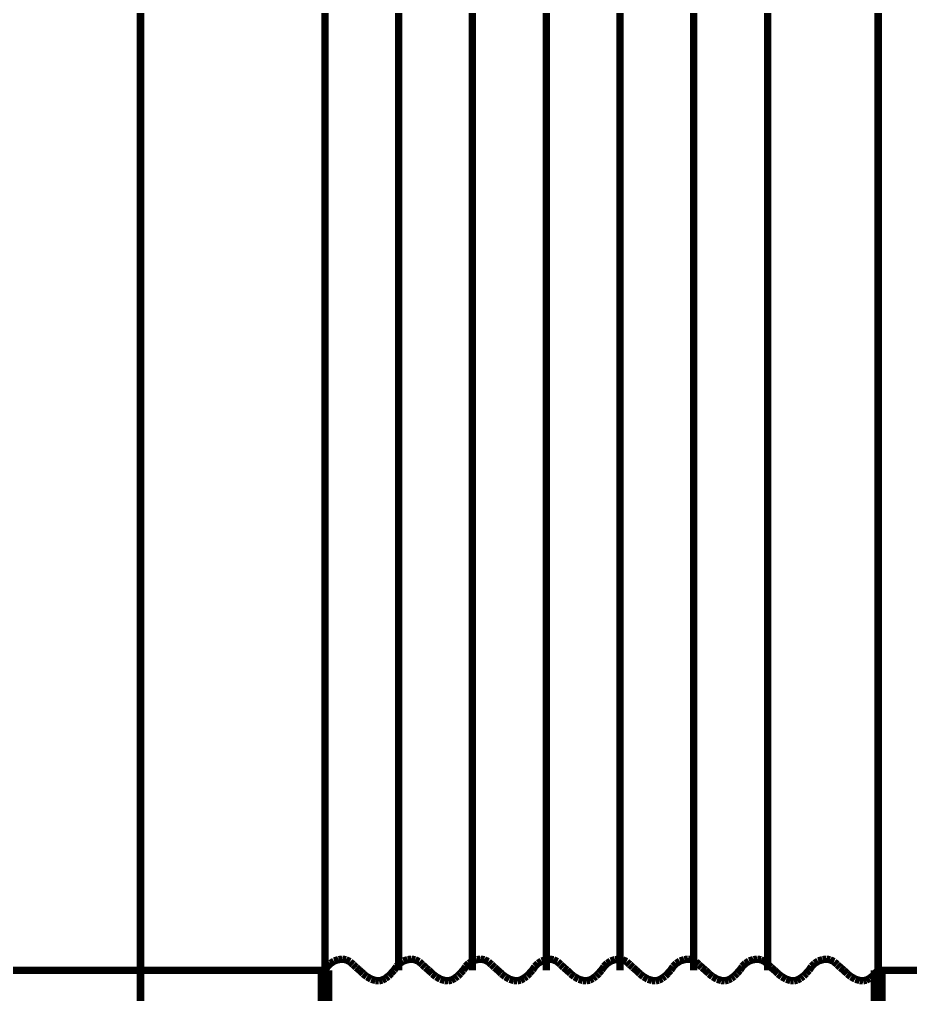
# Model space of a CAD drawing. Extents: x 94 to 452, y -72 to 1042.
# Drawn here: x 182.95 to 207.1, y 938.17 to 964.63 of the extents above; entities that cross this region are included whole.
import ezdxf

# ---------------------------------------------------------------- set-up
doc = ezdxf.new("R2010")
doc.units = 0
doc.header["$MEASUREMENT"] = 0
doc.layers.add('TREE_LAYER', color=7, linetype='Continuous')

msp = doc.modelspace()

# ---------------------------------------------------------------- linework, layer by layer
at = {"layer": 'TREE_LAYER'}
for points, const_width, elevation in [([(186.22612, 978.527106), (186.22612, 938.833945)], 0.2, 39.693161), ([(186.22612, 978.527106), (186.22612, 938.833945)], 0.2, 39.693161), ([(191.22612, 978.527106), (191.22612, 938.833945)], 0.2, 39.693161), ([(193.22612, 978.527106), (193.22612, 938.833945)], 0.2, 39.693161), ([(195.22612, 978.527106), (195.22612, 938.833945)], 0.2, 39.693161), ([(197.22612, 978.527106), (197.22612, 938.833945)], 0.2, 39.693161), ([(199.22612, 978.527106), (199.22612, 938.833945)], 0.2, 39.693161), ([(201.22612, 978.527106), (201.22612, 938.833945)], 0.2, 39.693161), ([(203.22612, 978.527106), (203.22612, 938.833945)], 0.2, 39.693161), ([(206.22612, 978.527106), (206.22612, 938.833945)], 0.2, 39.693161), ([(191.22612, 938.833945), (191.22612, 908.832322)], 0.4, 30.001623), ([(191.22612, 938.833945), (191.29448, 938.932903)], 0.2, 15), ([(191.292038, 938.935507), (191.377487, 939.018841)], 0.2, 15), ([(191.377487, 939.018841), (191.472702, 939.078737)], 0.2, 15), ([(191.477585, 939.083945), (191.592331, 939.120403)], 0.2, 15), ([(191.594772, 939.120403), (191.69487, 939.133424)], 0.2, 15), ([(191.69487, 939.133424), (191.802292, 939.117799)], 0.2, 15), ([(191.799851, 939.115195), (191.904831, 939.06832)], 0.2, 15), ([(191.909714, 939.060507), (191.987839, 938.990195)], 0.2, 15), ([(191.992722, 938.984987), (192.070847, 938.91207)], 0.2, 15), ([(192.07573, 938.906862), (192.16362, 938.833945)], 0.2, 15), ([(193.10112, 938.833945), (193.16948, 938.932903)], 0.2, 15), ([(193.167038, 938.935507), (193.22612, 938.993126)], 0.2, 15), ([(193.22612, 938.993126), (193.252487, 939.018841)], 0.2, 15), ([(193.252487, 939.018841), (193.347702, 939.078737)], 0.2, 15), ([(193.352585, 939.083945), (193.467331, 939.120403)], 0.2, 15), ([(193.469772, 939.120403), (193.56987, 939.133424)], 0.2, 15), ([(193.56987, 939.133424), (193.677292, 939.117799)], 0.2, 15), ([(193.674851, 939.115195), (193.779831, 939.06832)], 0.2, 15), ([(193.784714, 939.060507), (193.862839, 938.990195)], 0.2, 15), ([(193.867722, 938.984987), (193.945847, 938.91207)], 0.2, 15), ([(193.95073, 938.906862), (194.03862, 938.833945)], 0.2, 15), ([(194.97612, 938.833945), (195.04448, 938.932903)], 0.2, 15), ([(195.042038, 938.935507), (195.127487, 939.018841)], 0.2, 15), ([(195.127487, 939.018841), (195.222702, 939.078737)], 0.2, 15), ([(195.227585, 939.083945), (195.342331, 939.120403)], 0.2, 15), ([(195.344772, 939.120403), (195.44487, 939.133424)], 0.2, 15), ([(195.44487, 939.133424), (195.552292, 939.117799)], 0.2, 15), ([(195.549851, 939.115195), (195.654831, 939.06832)], 0.2, 15), ([(195.659714, 939.060507), (195.737839, 938.990195)], 0.2, 15), ([(195.742722, 938.984987), (195.820847, 938.91207)], 0.2, 15), ([(195.82573, 938.906862), (195.91362, 938.833945)], 0.2, 15), ([(196.85112, 938.833945), (196.91948, 938.932903)], 0.2, 15), ([(196.917038, 938.935507), (197.002487, 939.018841)], 0.2, 15), ([(197.002487, 939.018841), (197.097702, 939.078737)], 0.2, 15), ([(197.102585, 939.083945), (197.217331, 939.120403)], 0.2, 15), ([(197.219772, 939.120403), (197.22612, 939.121229)], 0.2, 15), ([(197.22612, 939.121229), (197.31987, 939.133424)], 0.2, 15), ([(197.31987, 939.133424), (197.427292, 939.117799)], 0.2, 15), ([(197.424851, 939.115195), (197.529831, 939.06832)], 0.2, 15), ([(197.534714, 939.060507), (197.612839, 938.990195)], 0.2, 15), ([(197.617722, 938.984987), (197.695847, 938.91207)], 0.2, 15), ([(197.70073, 938.906862), (197.78862, 938.833945)], 0.2, 15), ([(198.72612, 938.833945), (198.79448, 938.932903)], 0.2, 15), ([(198.792038, 938.935507), (198.877487, 939.018841)], 0.2, 15), ([(198.877487, 939.018841), (198.972702, 939.078737)], 0.2, 15), ([(198.977585, 939.083945), (199.092331, 939.120403)], 0.2, 15), ([(199.094772, 939.120403), (199.19487, 939.133424)], 0.2, 15), ([(199.19487, 939.133424), (199.22612, 939.128879)], 0.2, 15), ([(199.22612, 939.128879), (199.302292, 939.117799)], 0.2, 15), ([(199.299851, 939.115195), (199.404831, 939.06832)], 0.2, 15), ([(199.409714, 939.060507), (199.487839, 938.990195)], 0.2, 15), ([(199.492722, 938.984987), (199.570847, 938.91207)], 0.2, 15), ([(199.57573, 938.906862), (199.66362, 938.833945)], 0.2, 15), ([(200.60112, 938.833945), (200.66948, 938.932903)], 0.2, 15), ([(200.667038, 938.935507), (200.752487, 939.018841)], 0.2, 15), ([(200.752487, 939.018841), (200.847702, 939.078737)], 0.2, 15), ([(200.852585, 939.083945), (200.967331, 939.120403)], 0.2, 15), ([(200.969772, 939.120403), (201.06987, 939.133424)], 0.2, 15), ([(201.06987, 939.133424), (201.177292, 939.117799)], 0.2, 15), ([(201.174851, 939.115195), (201.22612, 939.092302)], 0.2, 15), ([(201.22612, 939.092302), (201.279831, 939.06832)], 0.2, 15), ([(201.284714, 939.060507), (201.362839, 938.990195)], 0.2, 15), ([(201.367722, 938.984987), (201.445847, 938.91207)], 0.2, 15), ([(201.45073, 938.906862), (201.53862, 938.833945)], 0.2, 15), ([(202.47612, 938.833945), (202.54448, 938.932903)], 0.2, 15), ([(202.542038, 938.935507), (202.627487, 939.018841)], 0.2, 15), ([(202.627487, 939.018841), (202.722702, 939.078737)], 0.2, 15), ([(202.727585, 939.083945), (202.842331, 939.120403)], 0.2, 15), ([(202.844772, 939.120403), (202.94487, 939.133424)], 0.2, 15), ([(202.94487, 939.133424), (203.052292, 939.117799)], 0.2, 15), ([(203.049851, 939.115195), (203.154831, 939.06832)], 0.2, 15), ([(203.159714, 939.060507), (203.22612, 939.000742)], 0.2, 15), ([(203.22612, 939.000742), (203.237839, 938.990195)], 0.2, 15), ([(203.242722, 938.984987), (203.320847, 938.91207)], 0.2, 15), ([(203.32573, 938.906862), (203.41362, 938.833945)], 0.2, 15), ([(204.35112, 938.833945), (204.41948, 938.932903)], 0.2, 15), ([(204.417038, 938.935507), (204.502487, 939.018841)], 0.2, 15), ([(204.502487, 939.018841), (204.597702, 939.078737)], 0.2, 15), ([(204.602585, 939.083945), (204.717331, 939.120403)], 0.2, 15), ([(204.719772, 939.120403), (204.81987, 939.133424)], 0.2, 15), ([(204.81987, 939.133424), (204.927292, 939.117799)], 0.2, 15), ([(204.924851, 939.115195), (205.029831, 939.06832)], 0.2, 15), ([(205.034714, 939.060507), (205.112839, 938.990195)], 0.2, 15), ([(205.117722, 938.984987), (205.195847, 938.91207)], 0.2, 15), ([(205.20073, 938.906862), (205.28862, 938.833945)], 0.2, 15), ([(206.22612, 938.833945), (206.22612, 908.832322)], 0.4, 30.001623), ([(166.22612, 938.833945), (186.22612, 938.833945)], 0.2, 20), ([(186.22612, 938.833945), (191.22612, 938.833945)], 0.2, 5), ([(186.22612, 938.833945), (186.22612, 908.832322)], 0.2, 30.001623), ([(186.22612, 938.833945), (186.22612, 908.832322)], 0.2, 30.001623), ([(192.16362, 938.833945), (192.261276, 938.742799)], 0.2, 15), ([(192.263718, 938.734987), (192.358933, 938.66207)], 0.2, 15), ([(192.366257, 938.656862), (192.47612, 938.594362)], 0.2, 15), ([(192.869187, 938.615195), (192.94487, 938.669882)], 0.2, 15), ([(192.952194, 938.675091), (193.022995, 938.745403)], 0.2, 15), ([(193.022995, 938.750612), (193.10112, 938.833945)], 0.2, 15), ([(194.03862, 938.833945), (194.136276, 938.742799)], 0.2, 15), ([(194.138718, 938.734987), (194.233933, 938.66207)], 0.2, 15), ([(194.241257, 938.656862), (194.35112, 938.594362)], 0.2, 15), ([(194.744187, 938.615195), (194.81987, 938.669882)], 0.2, 15), ([(194.827194, 938.675091), (194.897995, 938.745403)], 0.2, 15), ([(194.897995, 938.750612), (194.97612, 938.833945)], 0.2, 15), ([(195.91362, 938.833945), (196.011276, 938.742799)], 0.2, 15), ([(196.013718, 938.734987), (196.108933, 938.66207)], 0.2, 15), ([(196.116257, 938.656862), (196.22612, 938.594362)], 0.2, 15), ([(196.619187, 938.615195), (196.69487, 938.669882)], 0.2, 15), ([(196.702194, 938.675091), (196.772995, 938.745403)], 0.2, 15), ([(196.772995, 938.750612), (196.85112, 938.833945)], 0.2, 15), ([(197.78862, 938.833945), (197.886276, 938.742799)], 0.2, 15), ([(197.888718, 938.734987), (197.983933, 938.66207)], 0.2, 15), ([(197.991257, 938.656862), (198.10112, 938.594362)], 0.2, 15), ([(198.494187, 938.615195), (198.56987, 938.669882)], 0.2, 15), ([(198.577194, 938.675091), (198.647995, 938.745403)], 0.2, 15), ([(198.647995, 938.750612), (198.72612, 938.833945)], 0.2, 15), ([(199.66362, 938.833945), (199.761276, 938.742799)], 0.2, 15), ([(199.763718, 938.734987), (199.858933, 938.66207)], 0.2, 15), ([(199.866257, 938.656862), (199.97612, 938.594362)], 0.2, 15), ([(200.369187, 938.615195), (200.44487, 938.669882)], 0.2, 15), ([(200.452194, 938.675091), (200.522995, 938.745403)], 0.2, 15), ([(200.522995, 938.750612), (200.60112, 938.833945)], 0.2, 15), ([(201.53862, 938.833945), (201.636276, 938.742799)], 0.2, 15), ([(201.638718, 938.734987), (201.733933, 938.66207)], 0.2, 15), ([(201.741257, 938.656862), (201.85112, 938.594362)], 0.2, 15), ([(202.244187, 938.615195), (202.31987, 938.669882)], 0.2, 15), ([(202.327194, 938.675091), (202.397995, 938.745403)], 0.2, 15), ([(202.397995, 938.750612), (202.47612, 938.833945)], 0.2, 15), ([(203.41362, 938.833945), (203.511276, 938.742799)], 0.2, 15), ([(203.513718, 938.734987), (203.608933, 938.66207)], 0.2, 15), ([(203.616257, 938.656862), (203.72612, 938.594362)], 0.2, 15), ([(204.119187, 938.615195), (204.19487, 938.669882)], 0.2, 15), ([(204.202194, 938.675091), (204.272995, 938.745403)], 0.2, 15), ([(204.272995, 938.750612), (204.35112, 938.833945)], 0.2, 15), ([(205.28862, 938.833945), (205.386276, 938.742799)], 0.2, 15), ([(205.388718, 938.734987), (205.483933, 938.66207)], 0.2, 15), ([(205.491257, 938.656862), (205.60112, 938.594362)], 0.2, 15), ([(205.994187, 938.615195), (206.06987, 938.669882)], 0.2, 15), ([(206.077194, 938.675091), (206.147995, 938.745403)], 0.2, 15), ([(206.147995, 938.750612), (206.22612, 938.833945)], 0.2, 15), ([(206.22612, 938.833945), (211.22612, 938.833945)], 0.2, 5), ([(192.483444, 938.589153), (192.59819, 938.555299)], 0.2, 15), ([(192.59819, 938.552695), (192.688522, 938.547487)], 0.2, 15), ([(192.690964, 938.544882), (192.781296, 938.565716)], 0.2, 15), ([(192.778855, 938.565716), (192.869187, 938.609987)], 0.2, 15), ([(194.358444, 938.589153), (194.47319, 938.555299)], 0.2, 15), ([(194.47319, 938.552695), (194.563522, 938.547487)], 0.2, 15), ([(194.565964, 938.544882), (194.656296, 938.565716)], 0.2, 15), ([(194.653855, 938.565716), (194.744187, 938.609987)], 0.2, 15), ([(196.233444, 938.589153), (196.34819, 938.555299)], 0.2, 15), ([(196.34819, 938.552695), (196.438522, 938.547487)], 0.2, 15), ([(196.440964, 938.544882), (196.531296, 938.565716)], 0.2, 15), ([(196.528855, 938.565716), (196.619187, 938.609987)], 0.2, 15), ([(198.108444, 938.589153), (198.22319, 938.555299)], 0.2, 15), ([(198.22319, 938.552695), (198.313522, 938.547487)], 0.2, 15), ([(198.315964, 938.544882), (198.406296, 938.565716)], 0.2, 15), ([(198.403855, 938.565716), (198.494187, 938.609987)], 0.2, 15), ([(199.983444, 938.589153), (200.09819, 938.555299)], 0.2, 15), ([(200.09819, 938.552695), (200.188522, 938.547487)], 0.2, 15), ([(200.190964, 938.544882), (200.281296, 938.565716)], 0.2, 15), ([(200.278855, 938.565716), (200.369187, 938.609987)], 0.2, 15), ([(201.858444, 938.589153), (201.97319, 938.555299)], 0.2, 15), ([(201.97319, 938.552695), (202.063522, 938.547487)], 0.2, 15), ([(202.065964, 938.544882), (202.156296, 938.565716)], 0.2, 15), ([(202.153855, 938.565716), (202.244187, 938.609987)], 0.2, 15), ([(203.733444, 938.589153), (203.84819, 938.555299)], 0.2, 15), ([(203.84819, 938.552695), (203.938522, 938.547487)], 0.2, 15), ([(203.940964, 938.544882), (204.031296, 938.565716)], 0.2, 15), ([(204.028855, 938.565716), (204.119187, 938.609987)], 0.2, 15), ([(205.608444, 938.589153), (205.72319, 938.555299)], 0.2, 15), ([(205.72319, 938.552695), (205.813522, 938.547487)], 0.2, 15), ([(205.815964, 938.544882), (205.906296, 938.565716)], 0.2, 15), ([(205.903855, 938.565716), (205.994187, 938.609987)], 0.2, 15)]:
    msp.add_lwpolyline(points, dxfattribs=dict(at, const_width=const_width, elevation=elevation))

doc.saveas('drawing.dxf')
